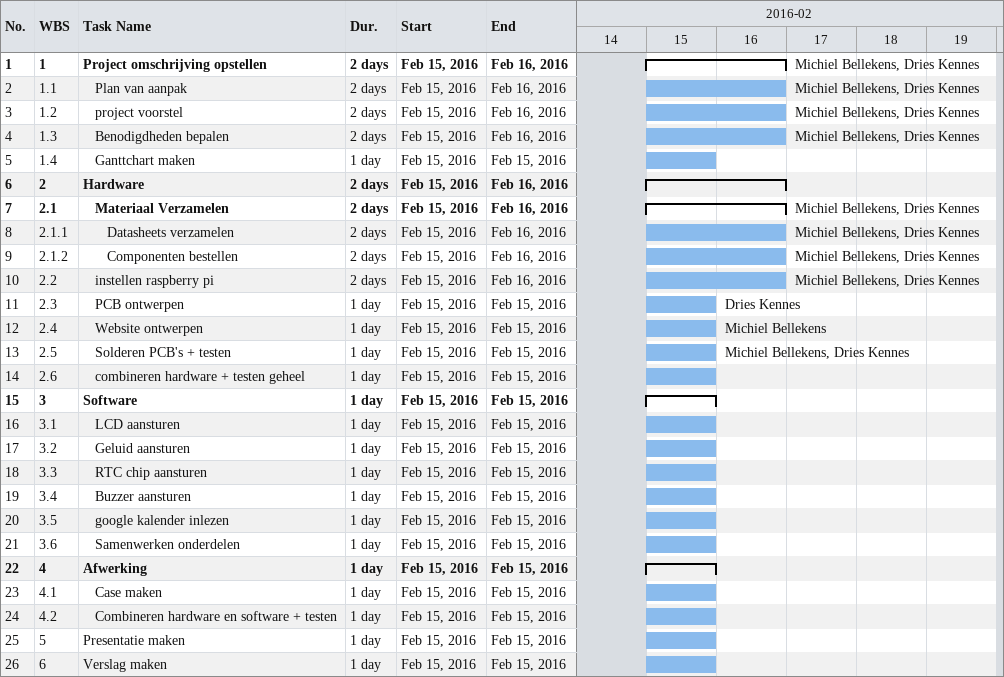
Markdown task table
| ID | WBS | Task | Duration | Start | Finish | Resources |
|---|---|---|---|---|---|---|
| 1 | 1 | **Project omschrijving opstellen** | 2d | 2016-02-15 | 2016-02-16 | Michiel Bellekens, Dries Kennes |
| 2 | 1.1 | Plan van aanpak | 2d | 2016-02-15 | 2016-02-16 | Michiel Bellekens, Dries Kennes |
| 3 | 1.2 | project voorstel | 2d | 2016-02-15 | 2016-02-16 | Michiel Bellekens, Dries Kennes |
| 4 | 1.3 | Benodigdheden bepalen | 2d | 2016-02-15 | 2016-02-16 | Michiel Bellekens, Dries Kennes |
| 5 | 1.4 | Ganttchart maken | 1d | 2016-02-15 | 2016-02-15 |  |
| 6 | 2 | **Hardware** | 2d | 2016-02-15 | 2016-02-16 |  |
| 7 | 2.1 | **Materiaal Verzamelen** | 2d | 2016-02-15 | 2016-02-16 | Michiel Bellekens, Dries Kennes |
| 8 | 2.1.1 | Datasheets verzamelen | 2d | 2016-02-15 | 2016-02-16 | Michiel Bellekens, Dries Kennes |
| 9 | 2.1.2 | Componenten bestellen | 2d | 2016-02-15 | 2016-02-16 | Michiel Bellekens, Dries Kennes |
| 10 | 2.2 | instellen raspberry pi | 2d | 2016-02-15 | 2016-02-16 | Michiel Bellekens, Dries Kennes |
| 11 | 2.3 | PCB ontwerpen | 1d | 2016-02-15 | 2016-02-15 | Dries Kennes |
| 12 | 2.4 | Website ontwerpen | 1d | 2016-02-15 | 2016-02-15 | Michiel Bellekens |
| 13 | 2.5 | Solderen PCB's + testen | 1d | 2016-02-15 | 2016-02-15 | Michiel Bellekens, Dries Kennes |
| 14 | 2.6 | combineren hardware + testen geheel | 1d | 2016-02-15 | 2016-02-15 |  |
| 15 | 3 | **Software** | 1d | 2016-02-15 | 2016-02-15 |  |
| 16 | 3.1 | LCD aansturen | 1d | 2016-02-15 | 2016-02-15 |  |
| 17 | 3.2 | Geluid aansturen | 1d | 2016-02-15 | 2016-02-15 |  |
| 18 | 3.3 | RTC chip aansturen | 1d | 2016-02-15 | 2016-02-15 |  |
| 19 | 3.4 | Buzzer aansturen | 1d | 2016-02-15 | 2016-02-15 |  |
| 20 | 3.5 | google kalender inlezen | 1d | 2016-02-15 | 2016-02-15 |  |
| 21 | 3.6 | Samenwerken onderdelen | 1d | 2016-02-15 | 2016-02-15 |  |
| 22 | 4 | **Afwerking** | 1d | 2016-02-15 | 2016-02-15 |  |
| 23 | 4.1 | Case maken | 1d | 2016-02-15 | 2016-02-15 |  |
| 24 | 4.2 | Combineren hardware en software + testen | 1d | 2016-02-15 | 2016-02-15 |  |
| 25 | 5 | Presentatie maken | 1d | 2016-02-15 | 2016-02-15 |  |
| 26 | 6 | Verslag maken | 1d | 2016-02-15 | 2016-02-15 |  |
